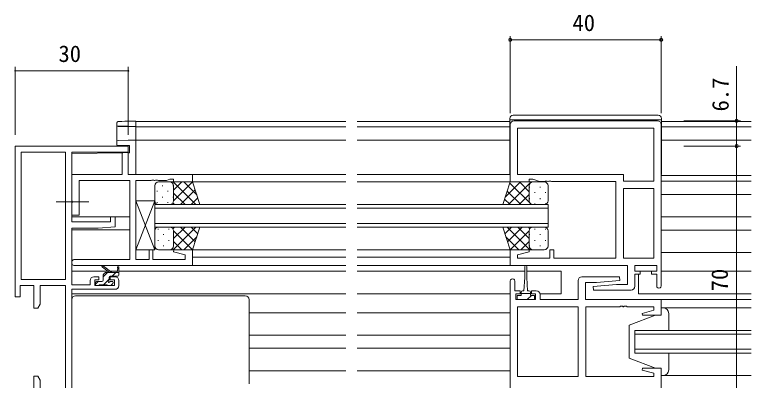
# Model space of a CAD drawing. Units: millimetres, scale not verified. Extents: x -567 to 567, y -403 to 403.
# Drawn here: x -83.4 to 111.8, y -106.9 to -9.9 of the extents above; entities that cross this region are included whole.
import ezdxf
from ezdxf.enums import TextEntityAlignment as Align

# ---------------------------------------------------------------- set-up
doc = ezdxf.new("R2010")
doc.units = ezdxf.units.MM
doc.header["$LTSCALE"] = 2
doc.linetypes.add('CHAIN2', pattern=[12, 9, -1, 1, -1])
for name, color, linetype, lineweight in [('0-1_USER1', 2, 'Continuous', 9), ('0-2_YKK_ZWAK', 4, 'Continuous', 9), ('0-3_YKK_11', 6, 'Continuous', 9), ('0-4_YKK_12', 7, 'Continuous', 9)]:
    doc.layers.add(name, color=color, linetype=linetype, lineweight=lineweight)
doc.styles.add('ＭＳ ゴシック', font='')
doc.styles.get('ＭＳ ゴシック').set_extended_font_data('MS Gothic')

msp = doc.modelspace()

# ---------------------------------------------------------------- linework, layer by layer
at = {"layer": '0-1_USER1'}
for p, q in [((-51.321, -52.223), (-51.321, -38.223)), ((-51.321, -38.223), (4.304, -38.223)), ((47.829, -38.223), (7.304, -38.223)), ((88.029, -38.223), (111.804, -38.223)), ((-51.321, -39.623), (4.304, -39.623)), ((47.829, -39.623), (7.304, -39.623)), ((88.029, -39.623), (111.804, -39.623)), ((-51.321, -43.123), (4.304, -43.123)), ((47.929, -43.123), (7.304, -43.123)), ((87.929, -43.123), (111.804, -43.123)), ((-36.621, -52.223), (4.304, -52.223)), ((47.929, -52.223), (7.304, -52.223)), ((87.929, -52.523), (111.804, -52.523)), ((-36.821, -54.223), (4.304, -54.223)), ((48.429, -54.223), (7.304, -54.223)), ((87.929, -54.023), (111.804, -54.023)), ((87.929, -57.523), (111.804, -57.523)), ((-46.321, -66.223), (-46.321, -60.223)), ((-46.321, -60.223), (4.304, -60.223)), ((57.929, -60.223), (7.304, -60.223)), ((57.929, -60.223), (57.929, -66.223)), ((-46.321, -61.223), (4.304, -61.223)), ((57.929, -61.223), (7.304, -61.223)), ((-68.321, -63.523), (-52.951, -63.523)), ((87.929, -63.476), (111.804, -63.476)), ((-46.321, -65.223), (4.304, -65.223)), ((-46.321, -66.223), (4.304, -66.223)), ((57.929, -65.223), (7.304, -65.223)), ((57.929, -66.223), (7.304, -66.223)), ((-68.321, -66.923), (-52.951, -66.923)), ((87.929, -67.036), (111.804, -67.036)), ((-36.821, -72.223), (4.304, -72.223)), ((48.429, -72.223), (7.304, -72.223)), ((87.929, -72.923), (111.804, -72.923)), ((-36.321, -74.224), (4.304, -74.223)), ((7.304, -74.222), (47.929, -74.221)), ((-68.321, -77.923), (-58.71, -77.923)), ((-58.116, -77.923), (-56.266, -77.923)), ((-55.821, -77.923), (4.304, -77.923)), ((-36.821, -76.423), (4.304, -76.423)), ((33.929, -76.423), (7.304, -76.423)), ((33.929, -77.923), (7.304, -77.923)), ((48.429, -76.423), (33.929, -76.423)), ((33.929, -77.923), (51.779, -77.923)), ((52.279, -77.923), (61.429, -77.923)), ((61.429, -77.923), (61.429, -83.923)), ((81.929, -77.923), (86.429, -77.923)), ((87.929, -77.923), (111.804, -77.923)), ((81.929, -78.723), (81.929, -83.923)), ((-68.321, -83.923), (4.304, -83.923)), ((47.929, -83.923), (7.304, -83.923)), ((55.809, -83.923), (61.429, -83.923)), ((81.929, -83.923), (111.804, -83.923)), ((83.404, -85.423), (111.804, -85.423)), ((-21.321, -88.923), (4.304, -88.923)), ((47.929, -88.923), (7.304, -88.923)), ((80.929, -99.623), (80.929, -93.623)), ((80.929, -93.623), (111.804, -93.623)), ((-21.321, -94.876), (4.304, -94.876)), ((47.929, -94.876), (7.304, -94.876)), ((80.929, -94.623), (111.804, -94.623)), ((-21.321, -98.369), (4.304, -98.369)), ((47.929, -98.369), (7.304, -98.369)), ((80.929, -98.623), (111.804, -98.623)), ((80.929, -99.623), (111.804, -99.623)), ((-21.321, -104.323), (4.304, -104.323)), ((47.929, -104.323), (7.304, -104.323))]:
    msp.add_line(p, q, dxfattribs=at)
at = {"layer": '0-2_YKK_ZWAK'}
for p, q in [((48.729, -36.523), (87.129, -36.523)), ((-56.321, -39.158), (-56.321, -38.522)), ((-51.321, -39.192), (-51.321, -38.392)), ((47.829, -37.423), (47.829, -52.223)), ((88.029, -37.723), (47.829, -37.723)), ((88.029, -37.423), (88.029, -52.223)), ((-56.321, -39.247), (-56.321, -39.158)), ((-56.321, -43.505), (-56.321, -39.247)), ((-51.321, -39.492), (-53.373, -39.457)), ((-51.321, -39.192), (-51.321, -39.492)), ((-51.321, -39.618), (-51.321, -39.918)), ((-51.321, -42.823), (-51.321, -39.918)), ((-51.321, -42.823), (-51.321, -43.123)), ((-56.321, -44.465), (-56.321, -43.505)), ((-53.347, -44.517), (-56.321, -44.465)), ((-56.026, -43.205), (-53.349, -43.158)), ((-51.321, -51.923), (-51.321, -43.423)), ((-54.77, -46.538), (-68.321, -46.656)), ((-53.021, -46.523), (-53.394, -46.526)), ((-51.321, -51.923), (-51.321, -52.223)), ((47.829, -52.223), (47.929, -52.223)), ((88.029, -52.223), (87.929, -52.223)), ((-45.321, -54.223), (-42.321, -54.223)), ((-42.008, -54.273), (-41.957, -54.223)), ((-41.452, -54.223), (-35.452, -60.223)), ((-41.321, -56.415), (-39.129, -54.223)), ((-41.321, -59.243), (-36.316, -54.238)), ((-38.624, -54.223), (-35.169, -57.678)), ((50.637, -54.223), (46.582, -58.278)), ((53.465, -54.223), (47.465, -60.223)), ((53.513, -60.223), (47.828, -54.538)), ((52.934, -56.815), (50.342, -54.223)), ((53.355, -54.407), (53.17, -54.223)), ((56.934, -54.223), (53.934, -54.223)), ((-46.321, -59.223), (-46.321, -55.223)), ((-45.656, -56.558), (-45.656, -56.758)), ((-44.241, -55.143), (-44.241, -55.343)), ((-42.826, -56.558), (-42.826, -56.758)), ((-41.411, -55.143), (-41.411, -55.343)), ((-41.321, -55.223), (-41.321, -59.223)), ((-41.321, -55.223), (-41.321, -59.223)), ((-39.472, -60.223), (-35.608, -56.359)), ((52.934, -55.223), (52.934, -59.223)), ((52.934, -55.223), (52.934, -59.223)), ((53.024, -55.543), (53.024, -55.743)), ((55.854, -55.543), (55.854, -55.743)), ((57.934, -59.223), (57.934, -55.223)), ((-44.241, -58.173), (-44.241, -58.373)), ((-41.411, -58.173), (-41.411, -58.373)), ((-41.321, -57.183), (-38.281, -60.223)), ((-36.644, -60.223), (-34.901, -58.481)), ((50.685, -60.223), (47.121, -56.659)), ((52.934, -57.583), (50.294, -60.223)), ((54.439, -56.958), (54.439, -57.158)), ((57.269, -56.958), (57.269, -57.158)), ((-51.321, -59.223), (-46.321, -72.223)), ((-46.321, -59.223), (-51.321, -72.223)), ((-45.656, -59.588), (-45.656, -59.788)), ((-42.321, -60.223), (-45.321, -60.223)), ((-42.826, -59.588), (-42.826, -59.788)), ((-42.3, -60.223), (-42.3, -60.223)), ((-41.516, -59.816), (-41.109, -60.223)), ((47.856, -60.223), (46.414, -58.781)), ((53.024, -58.573), (53.024, -58.773)), ((53.327, -60.018), (53.122, -60.223)), ((53.934, -60.223), (56.934, -60.223)), ((54.439, -59.988), (54.439, -60.188)), ((55.854, -58.573), (55.854, -58.773)), ((57.269, -59.988), (57.269, -60.165)), ((-42.321, -66.223), (-45.321, -66.223)), ((-42.3, -66.223), (-42.3, -66.223)), ((-41.516, -66.63), (-41.109, -66.223)), ((-41.452, -72.223), (-35.452, -66.223)), ((-41.321, -69.263), (-38.281, -66.223)), ((-39.472, -66.223), (-35.608, -70.087)), ((-36.644, -66.223), (-34.901, -67.965)), ((48.256, -66.223), (46.514, -67.965)), ((53.065, -72.223), (47.065, -66.223)), ((51.085, -66.223), (47.221, -70.086)), ((52.934, -69.263), (49.894, -66.223)), ((53.129, -66.629), (52.722, -66.223)), ((53.913, -66.223), (53.913, -66.223)), ((53.934, -66.223), (56.934, -66.223)), ((-46.321, -67.223), (-46.321, -71.223)), ((-45.372, -66.858), (-45.372, -66.658)), ((-43.957, -68.273), (-43.957, -68.073)), ((-42.542, -66.858), (-42.542, -66.658)), ((-41.321, -67.203), (-36.316, -72.208)), ((-41.321, -71.223), (-41.321, -67.223)), ((-41.321, -71.223), (-41.321, -67.223)), ((52.934, -67.202), (47.928, -72.208)), ((52.934, -71.223), (52.934, -67.223)), ((52.934, -71.223), (52.934, -67.223)), ((53.024, -68.273), (53.024, -68.073)), ((54.439, -66.858), (54.439, -66.658)), ((55.854, -68.273), (55.854, -68.073)), ((57.269, -66.858), (57.269, -66.658)), ((57.934, -67.223), (57.934, -71.223)), ((-45.372, -69.888), (-45.372, -69.688)), ((-42.542, -69.888), (-42.542, -69.688)), ((-41.321, -70.031), (-39.129, -72.223)), ((-38.624, -72.223), (-35.169, -68.768)), ((50.237, -72.223), (46.782, -68.768)), ((52.934, -70.031), (50.742, -72.223)), ((54.439, -69.888), (54.439, -69.688)), ((57.269, -69.888), (57.269, -69.688)), ((-45.321, -72.223), (-42.321, -72.223)), ((-43.957, -71.303), (-43.957, -71.103)), ((-42.008, -72.173), (-41.957, -72.223)), ((53.024, -71.303), (53.024, -71.103)), ((53.62, -72.173), (53.57, -72.223)), ((56.934, -72.223), (53.934, -72.223)), ((55.854, -71.303), (55.854, -71.103)), ((-58.321, -78.223), (-60.14, -76.822)), ((-57.721, -78.223), (-59.939, -76.54)), ((-56.121, -77.097), (-56.319, -78.223)), ((-55.821, -78.923), (-55.821, -76.923)), ((51.779, -76.673), (51.779, -79.623)), ((52.279, -79.623), (52.279, -76.673)), ((-60.021, -79.37), (-58.873, -78.223)), ((-60.021, -80.323), (-60.021, -79.223)), ((-59.928, -81.523), (-58.421, -80.015)), ((-59.021, -78.223), (-55.821, -78.223)), ((-58.421, -80.162), (-58.421, -79.523)), ((-58.121, -79.223), (-56.121, -79.223)), ((-57.628, -79.223), (-56.628, -78.223)), ((51.779, -79.623), (51.529, -83.123)), ((52.279, -79.623), (52.529, -83.123)), ((-62.021, -81.37), (-61.273, -80.623)), ((-62.021, -80.923), (-62.021, -81.423)), ((-60.321, -80.623), (-61.721, -80.623)), ((-61.721, -81.723), (-61.221, -81.723)), ((-61.021, -81.523), (-58.921, -81.523)), ((-58.721, -81.723), (-58.121, -81.723)), ((-57.621, -80.623), (-57.96, -80.623)), ((-57.909, -81.635), (-57.409, -81.135)), ((50.779, -84.323), (50.779, -83.523)), ((53.279, -83.823), (50.779, -83.823)), ((51.179, -83.123), (51.529, -83.123)), ((52.529, -83.123), (52.879, -83.123)), ((53.279, -83.523), (53.279, -84.323)), ((-68.321, -85.423), (-68.321, -92.723)), ((-59.321, -84.423), (-67.321, -84.423)), ((-30.821, -84.423), (-59.321, -84.423)), ((-22.321, -84.423), (-30.821, -84.423)), ((-21.321, -85.423), (-21.321, -92.723)), ((52.44, -85.423), (53.54, -84.323)), ((87.929, -87.623), (111.804, -87.623)), ((86.429, -89.623), (79.429, -92.223)), ((89.929, -93.623), (89.929, -89.123)), ((-68.321, -107.823), (-68.321, -92.723)), ((-21.321, -107.823), (-21.321, -92.723)), ((79.429, -92.223), (79.429, -101.023)), ((86.429, -103.623), (79.429, -101.023)), ((89.929, -104.123), (89.929, -99.623)), ((86.429, -103.623), (87.929, -103.623)), ((87.929, -103.623), (87.929, -105.623)), ((87.929, -105.623), (88.429, -105.623)), ((87.929, -105.623), (111.804, -105.623))]:
    msp.add_line(p, q, dxfattribs=at)
at = {"layer": '0-2_YKK_ZWAK', "linetype": 'CHAIN2'}
msp.add_line((-72.451, -59.523), (-63.821, -59.523), dxfattribs=at)
at = {"layer": '0-2_YKK_ZWAK'}
for points in [[(-56.315, -38.465), (-56.316, -38.469), (-56.317, -38.473), (-56.317, -38.476), (-56.318, -38.48), (-56.318, -38.484), (-56.319, -38.488), (-56.319, -38.491), (-56.32, -38.495), (-56.32, -38.499), (-56.32, -38.503), (-56.32, -38.506), (-56.32, -38.51), (-56.32, -38.514), (-56.321, -38.518), (-56.321, -38.522)], [(-56.254, -38.333), (-56.257, -38.336), (-56.259, -38.339), (-56.261, -38.342), (-56.263, -38.345), (-56.265, -38.348), (-56.268, -38.351), (-56.27, -38.354), (-56.272, -38.357), (-56.274, -38.36), (-56.276, -38.363), (-56.278, -38.367), (-56.28, -38.37), (-56.281, -38.373), (-56.283, -38.376), (-56.285, -38.38), (-56.287, -38.383), (-56.289, -38.386), (-56.29, -38.39), (-56.292, -38.393), (-56.293, -38.397), (-56.295, -38.4), (-56.297, -38.404), (-56.298, -38.407), (-56.299, -38.411), (-56.301, -38.414), (-56.302, -38.418), (-56.303, -38.421), (-56.305, -38.425), (-56.306, -38.428), (-56.307, -38.432), (-56.308, -38.436), (-56.309, -38.439), (-56.31, -38.443), (-56.311, -38.447), (-56.312, -38.45), (-56.313, -38.454), (-56.314, -38.458), (-56.315, -38.461), (-56.315, -38.465)], [(-56.15, -38.25), (-56.152, -38.251), (-56.155, -38.252), (-56.158, -38.254), (-56.16, -38.255), (-56.163, -38.257), (-56.166, -38.258), (-56.169, -38.26), (-56.171, -38.261), (-56.174, -38.263), (-56.177, -38.265), (-56.18, -38.267), (-56.183, -38.268), (-56.185, -38.27), (-56.188, -38.272), (-56.191, -38.274), (-56.194, -38.276), (-56.197, -38.278), (-56.199, -38.28), (-56.202, -38.282), (-56.205, -38.284), (-56.208, -38.287), (-56.211, -38.289), (-56.213, -38.291), (-56.216, -38.294), (-56.219, -38.296), (-56.222, -38.298), (-56.224, -38.301), (-56.227, -38.303), (-56.229, -38.306), (-56.232, -38.308), (-56.235, -38.311), (-56.237, -38.314), (-56.24, -38.316), (-56.242, -38.319), (-56.245, -38.322), (-56.247, -38.324), (-56.25, -38.327), (-56.252, -38.33), (-56.254, -38.333)], [(-56.077, -38.225), (-56.078, -38.225), (-56.079, -38.225), (-56.08, -38.226), (-56.082, -38.226), (-56.083, -38.226), (-56.084, -38.227), (-56.086, -38.227), (-56.087, -38.227), (-56.089, -38.228), (-56.09, -38.228), (-56.092, -38.228), (-56.093, -38.229), (-56.095, -38.229), (-56.096, -38.23), (-56.098, -38.23), (-56.1, -38.231), (-56.101, -38.231), (-56.103, -38.232), (-56.105, -38.232), (-56.107, -38.233), (-56.109, -38.233), (-56.11, -38.234), (-56.112, -38.235), (-56.114, -38.235), (-56.116, -38.236), (-56.119, -38.237), (-56.121, -38.238), (-56.123, -38.238), (-56.125, -38.239), (-56.127, -38.24), (-56.13, -38.241), (-56.132, -38.242), (-56.134, -38.243), (-56.137, -38.244), (-56.139, -38.245), (-56.142, -38.246), (-56.144, -38.247), (-56.147, -38.249), (-56.15, -38.25)], [(-56.038, -38.218), (-56.039, -38.218), (-56.04, -38.218), (-56.04, -38.218), (-56.041, -38.218), (-56.042, -38.218), (-56.043, -38.218), (-56.044, -38.219), (-56.045, -38.219), (-56.046, -38.219), (-56.047, -38.219), (-56.048, -38.219), (-56.049, -38.219), (-56.049, -38.219), (-56.05, -38.22), (-56.051, -38.22), (-56.052, -38.22), (-56.053, -38.22), (-56.054, -38.22), (-56.055, -38.22), (-56.056, -38.221), (-56.057, -38.221), (-56.058, -38.221), (-56.059, -38.221), (-56.06, -38.221), (-56.061, -38.222), (-56.062, -38.222), (-56.063, -38.222), (-56.064, -38.222), (-56.065, -38.222), (-56.066, -38.223), (-56.067, -38.223), (-56.068, -38.223), (-56.07, -38.223), (-56.071, -38.223), (-56.072, -38.224), (-56.073, -38.224), (-56.074, -38.224), (-56.075, -38.224), (-56.077, -38.225)], [(-56.001, -38.214), (-56.002, -38.214), (-56.003, -38.214), (-56.004, -38.214), (-56.005, -38.214), (-56.006, -38.214), (-56.007, -38.214), (-56.008, -38.214), (-56.009, -38.214), (-56.01, -38.214), (-56.011, -38.215), (-56.012, -38.215), (-56.013, -38.215), (-56.014, -38.215), (-56.015, -38.215), (-56.016, -38.215), (-56.017, -38.215), (-56.018, -38.215), (-56.019, -38.215), (-56.02, -38.215), (-56.021, -38.215), (-56.022, -38.216), (-56.022, -38.216), (-56.023, -38.216), (-56.024, -38.216), (-56.025, -38.216), (-56.026, -38.216), (-56.027, -38.216), (-56.028, -38.216), (-56.029, -38.216), (-56.03, -38.217), (-56.031, -38.217), (-56.032, -38.217), (-56.032, -38.217), (-56.033, -38.217), (-56.034, -38.217), (-56.035, -38.217), (-56.036, -38.217), (-56.037, -38.217), (-56.038, -38.218)], [(-53.373, -38.128), (-51.321, -38.092), (-51.321, -38.392)], [(-56.026, -39.537), (-51.321, -39.618), (-51.321, -39.492)], [(-53.349, -43.158), (-51.321, -43.123), (-51.321, -43.423)], [(-53.021, -46.523), (-53.021, -44.523), (-53.347, -44.517)], [(-42.321, -60.223), (-34.321, -60.223), (-36.321, -54.223), (-42.321, -54.223)], [(53.934, -60.223), (45.934, -60.223), (47.934, -54.223), (53.934, -54.223)], [(-42.321, -66.223), (-34.321, -66.223), (-36.321, -72.223), (-42.321, -72.223)], [(53.934, -66.223), (45.934, -66.223), (47.934, -72.223), (53.934, -72.223)], [(50.779, -84.323), (49.729, -84.323), (49.729, -85.423), (54.329, -85.423), (54.329, -84.323), (53.279, -84.323)], [(88.429, -87.623), (87.929, -87.623), (87.929, -89.623), (86.429, -89.623)]]:
    msp.add_lwpolyline(points, dxfattribs=at)
msp.add_lwpolyline([(-46.321, -59.223), (-51.321, -59.223), (-51.321, -72.223), (-46.321, -72.223)], close=True, dxfattribs=at)
for centre, radius, start, end in [((48.729, -37.423), 0.9, 90, 180), ((87.129, -37.423), 0.9, 0, 90), ((-56.021, -39.157), 0.3, 180.00426, 269.00446), ((-56.021, -43.505), 0.3, 91, 180), ((-45.321, -55.223), 1, 90, 180), ((-42.321, -55.223), 1, 360, 90), ((-42.321, -55.223), 1, 360, 90), ((53.934, -55.223), 1, 90, 180), ((53.934, -55.223), 1, 90, 180), ((56.934, -55.223), 1, 0, 90), ((-45.321, -59.223), 1, 180, 270), ((-42.321, -59.223), 1, 270, 360), ((-42.321, -59.223), 1, 270, 360), ((53.934, -59.223), 1, 180, 270), ((53.934, -59.223), 1, 180, 270), ((56.934, -59.223), 1, 270, 0), ((-45.321, -67.223), 1, 90, 180), ((-42.321, -67.223), 1, 0, 90), ((-42.321, -67.223), 1, 0, 90), ((53.934, -67.223), 1, 90, 180), ((53.934, -67.223), 1, 90, 180), ((56.934, -67.223), 1, 360, 90), ((-45.321, -71.223), 1, 180, 270), ((-42.321, -71.223), 1, 270, 0), ((-42.321, -71.223), 1, 270, 0), ((53.934, -71.223), 1, 180, 270), ((53.934, -71.223), 1, 180, 270), ((56.934, -71.223), 1, 270, 360), ((-60.121, -76.623), 0.2, 24.41711, 264.41711), ((-56.021, -76.923), 0.2, 0, 240), ((52.029, -76.673), 0.25, 0, 180), ((-59.021, -79.223), 1, 90, 180), ((-58.121, -79.523), 0.3, 90, 180), ((-56.121, -78.923), 0.3, 270, 0), ((-61.721, -80.923), 0.3, 90, 180), ((-61.721, -81.423), 0.3, 180, 270), ((-61.221, -81.523), 0.2, 270, 0), ((-60.321, -80.323), 0.3, 270, 0), ((-58.721, -81.523), 0.2, 180, 270), ((-58.421, -80.623), 0.25, 123.05573, 326.94427), ((-58.721, -80.162), 0.3, 303.05573, 0), ((-57.96, -80.923), 0.3, 90, 146.94427), ((-58.121, -81.423), 0.3, 270, 315), ((-57.621, -80.923), 0.3, 315, 90), ((51.179, -83.523), 0.4, 90, 180), ((52.879, -83.523), 0.4, 0, 90), ((-67.321, -85.423), 1, 90, 180), ((-22.321, -85.423), 1, 0, 90), ((88.429, -89.123), 1.5, 0, 90), ((88.429, -104.123), 1.5, 270, 0)]:
    msp.add_arc(centre, radius, start, end, dxfattribs=at)
for centre, major_axis, ratio, start_param, end_param in [((-53.326, -38.175), (2.7, 0.047), 0.01745, 1.5879449, 2.9480044), ((-56.021, -39.247), (-0.3, 0), 0.965547, 0, 1.553343), ((-53.326, -39.505), (-2.7, 0.047), 0.01745, 6.1638122, 6.28349), ((-53.326, -39.505), (-2.7, 0.047), 0.01745, 4.730147, 6.1638122)]:
    msp.add_ellipse(centre, major_axis=major_axis, ratio=ratio, start_param=start_param, end_param=end_param, dxfattribs=at)
at = {"layer": '0-3_YKK_11'}
for p, q in [((47.929, -36.023), (47.929, -15.523)), ((87.929, -36.023), (87.929, -15.523)), ((47.929, -16.523), (87.929, -16.523)), ((-83.321, -41.723), (-83.321, -23.723)), ((-83.321, -24.723), (-53.321, -24.723)), ((-53.321, -41.723), (-53.321, -23.723)), ((93.929, -38.023), (108.929, -38.023)), ((93.929, -44.723), (108.929, -44.723)), ((93.929, -44.723), (108.929, -44.723)), ((107.929, -44.723), (107.929, -114.723))]:
    msp.add_line(p, q, dxfattribs=at)
msp.add_lwpolyline([(107.929, -44.723), (107.929, -38.023), (107.929, -23.523)], dxfattribs=at)
for centre in [(47.929, -16.523), (87.929, -16.523), (107.929, -38.023), (107.929, -44.723), (107.929, -44.723)]:
    msp.add_circle(centre, 0.425, dxfattribs=at)
for centre, start, end in [((-83.321, -24.723), 0, 180), ((-83.321, -24.723), 180, 0), ((-53.321, -24.723), 0, 180), ((-53.321, -24.723), 180, 0)]:
    msp.add_arc(centre, 0.106, start, end, dxfattribs=at)
at = {"layer": '0-4_YKK_12'}
for p, q in [((48.929, -38.023), (86.929, -38.023)), ((87.929, -39.023), (87.929, -81.823)), ((85.999, -39.953), (49.859, -39.953)), ((-81.691, -46.353), (-81.691, -80.093)), ((85.999, -55.953), (85.999, -74.493)), ((-36.321, -72.223), (-36.321, -76.423)), ((-36.321, -76.423), (-67.506, -76.423)), ((-55.821, -81.723), (-55.821, -80.423)), ((47.929, -80.523), (47.929, -160.423)), ((49.859, -87.353), (49.859, -105.893))]:
    msp.add_line(p, q, dxfattribs=at)
for points in [[(79.929, -82.923), (69.951, -82.923), (69.909, -81.966), (76.123, -81.423), (78.999, -81.423), (78.999, -76.423), (47.929, -76.423), (47.929, -72.223), (52.89, -72.223), (52.959, -72.745), (49.859, -73.576), (49.859, -74.493), (58.429, -74.493), (58.429, -72.223), (59.429, -72.223), (59.429, -74.493), (75.929, -74.493), (75.929, -54.153), (58.888, -54.153), (58.704, -54.033), (58.154, -54.033), (57.971, -54.153), (57.888, -54.153), (57.704, -54.033), (57.154, -54.033), (56.971, -54.153), (55.66, -54.153), (53.929, -53.523), (52.929, -53.523), (52.929, -54.223), (47.929, -54.223), (47.929, -39.023)], [(-83.321, -44.723), (-83.321, -84.723), (-82.021, -84.723), (-82.021, -81.723), (-78.321, -81.723), (-78.321, -87.723), (-77.321, -87.723), (-76.691, -86.632), (-76.691, -81.723), (-69.951, -81.723), (-69.951, -113.093)], [(-63.421, -80.423), (-63.421, -81.523), (-68.321, -81.523), (-68.321, -66.523), (-61.321, -66.523), (-56.821, -66.129), (-56.821, -63.523), (-58.021, -63.523), (-58.021, -64.823), (-68.321, -64.823), (-68.321, -46.353), (-53.321, -46.353), (-53.321, -44.723), (-83.321, -44.723)], [(-67.506, -74.793), (-52.951, -74.793), (-52.951, -53.853), (-66.321, -53.853), (-66.321, -63.023), (-68.321, -63.023), (-68.321, -59.981), (-68.201, -59.798), (-68.201, -59.248), (-68.321, -59.064), (-68.321, -52.223), (-54.951, -52.223), (-54.951, -46.423), (-53.321, -46.423), (-53.321, -52.223), (-36.321, -52.223), (-36.321, -54.223), (-41.321, -54.223), (-41.321, -53.523), (-42.321, -53.523), (-43.227, -53.853), (-45.362, -53.853), (-45.546, -53.733), (-46.096, -53.733), (-46.279, -53.853), (-46.362, -53.853), (-46.546, -53.733), (-47.096, -53.733), (-47.279, -53.853), (-51.321, -53.853), (-51.321, -74.793), (-47.821, -74.793), (-47.821, -72.223), (-46.821, -72.223), (-46.821, -74.793), (-38.221, -74.793), (-38.221, -73.583), (-41.35, -72.745), (-41.281, -72.223), (-36.321, -72.223)], [(86.729, -81.823), (86.729, -78.723), (85.329, -78.723), (85.329, -77.923), (86.729, -77.923), (86.729, -76.423), (80.929, -76.423), (80.929, -77.923), (82.329, -77.923), (82.329, -78.723), (80.929, -78.723), (80.929, -81.923)], [(-56.821, -79.423), (-58.121, -79.423), (-58.121, -80.223), (-57.021, -80.223), (-57.021, -81.723), (-62.221, -81.723), (-62.221, -80.223), (-61.121, -80.223), (-61.121, -79.423), (-62.421, -79.423)], [(87.929, -160.423), (87.929, -103.623), (82.969, -103.623), (82.9, -104.145), (85.999, -104.976), (85.999, -105.893), (67.929, -105.893), (67.929, -87.353), (76.971, -87.353), (77.154, -87.233), (77.704, -87.233), (77.888, -87.353), (77.971, -87.353), (78.154, -87.233), (78.704, -87.233), (78.888, -87.353), (85.999, -87.353), (85.999, -88.27), (82.9, -89.1), (82.969, -89.623), (87.929, -89.623), (87.929, -85.423), (67.859, -85.423), (67.859, -80.923), (70.736, -80.923), (76.949, -80.379), (76.908, -79.423), (66.929, -79.423)], [(54.829, -83.123), (53.529, -83.123), (53.529, -83.923), (54.629, -83.923), (54.629, -85.423), (49.429, -85.423), (49.429, -83.923), (50.529, -83.923), (50.529, -83.123), (49.129, -83.123), (49.129, -80.523)], [(65.929, -80.423), (65.929, -85.423), (55.829, -85.423), (55.829, -84.123)], [(-68.321, -113.093), (-68.321, -82.723), (-56.821, -82.723)], [(-76.691, -113.093), (-76.691, -106.814), (-77.321, -105.723), (-78.321, -105.723), (-78.321, -109.265)]]:
    msp.add_lwpolyline(points, dxfattribs=at)
for points in [[(85.999, -39.953), (49.859, -39.953), (49.859, -52.223), (77.929, -52.223), (77.929, -54.023), (85.999, -54.023)], [(-81.691, -46.353), (-81.691, -80.093), (-69.951, -80.093), (-69.951, -46.353)], [(85.999, -55.953), (85.999, -74.493), (77.929, -74.493), (77.929, -55.953)], [(49.859, -87.353), (49.859, -105.893), (65.929, -105.893), (65.929, -87.353)]]:
    msp.add_lwpolyline(points, close=True, dxfattribs=at)
for centre, radius, start, end in [((48.929, -39.023), 1, 90.00001, 179.99999), ((86.929, -39.023), 1, 0.00001, 89.99999), ((-67.506, -75.608), 0.815, 89.99999, 270.00001), ((-62.421, -80.423), 1, 90.00001, 179.99999), ((-56.821, -80.423), 1, 0.00001, 89.99999), ((48.529, -80.523), 0.6, 359.99999, 180.00001), ((66.929, -80.423), 1, 90.00001, 179.99999), ((-56.821, -81.723), 1, 270.00001, 359.99999), ((79.929, -81.923), 1, 270.00001, 359.99999), ((87.329, -81.823), 0.6, 179.99999, 0.00001), ((54.829, -84.123), 1, 0.00001, 89.99999)]:
    msp.add_arc(centre, radius, start, end, dxfattribs=at)

# ---------------------------------------------------------------- texts
at = {"layer": '0-3_YKK_11', "style": 'ＭＳ ゴシック'}
for s, p in [('40', (64.409, -15.523)), ('30', (-71.841, -23.723))]:
    msp.add_text(s, height=4.399, dxfattribs=at).set_placement(p, align=Align.BOTTOM_LEFT)
for s, p in [('6.7', (107.129, -35.523)), ('70', (106.929, -83.243))]:
    msp.add_text(s, height=4.399, rotation=90, dxfattribs=at).set_placement(p, align=Align.BOTTOM_LEFT)

doc.saveas('drawing.dxf')
